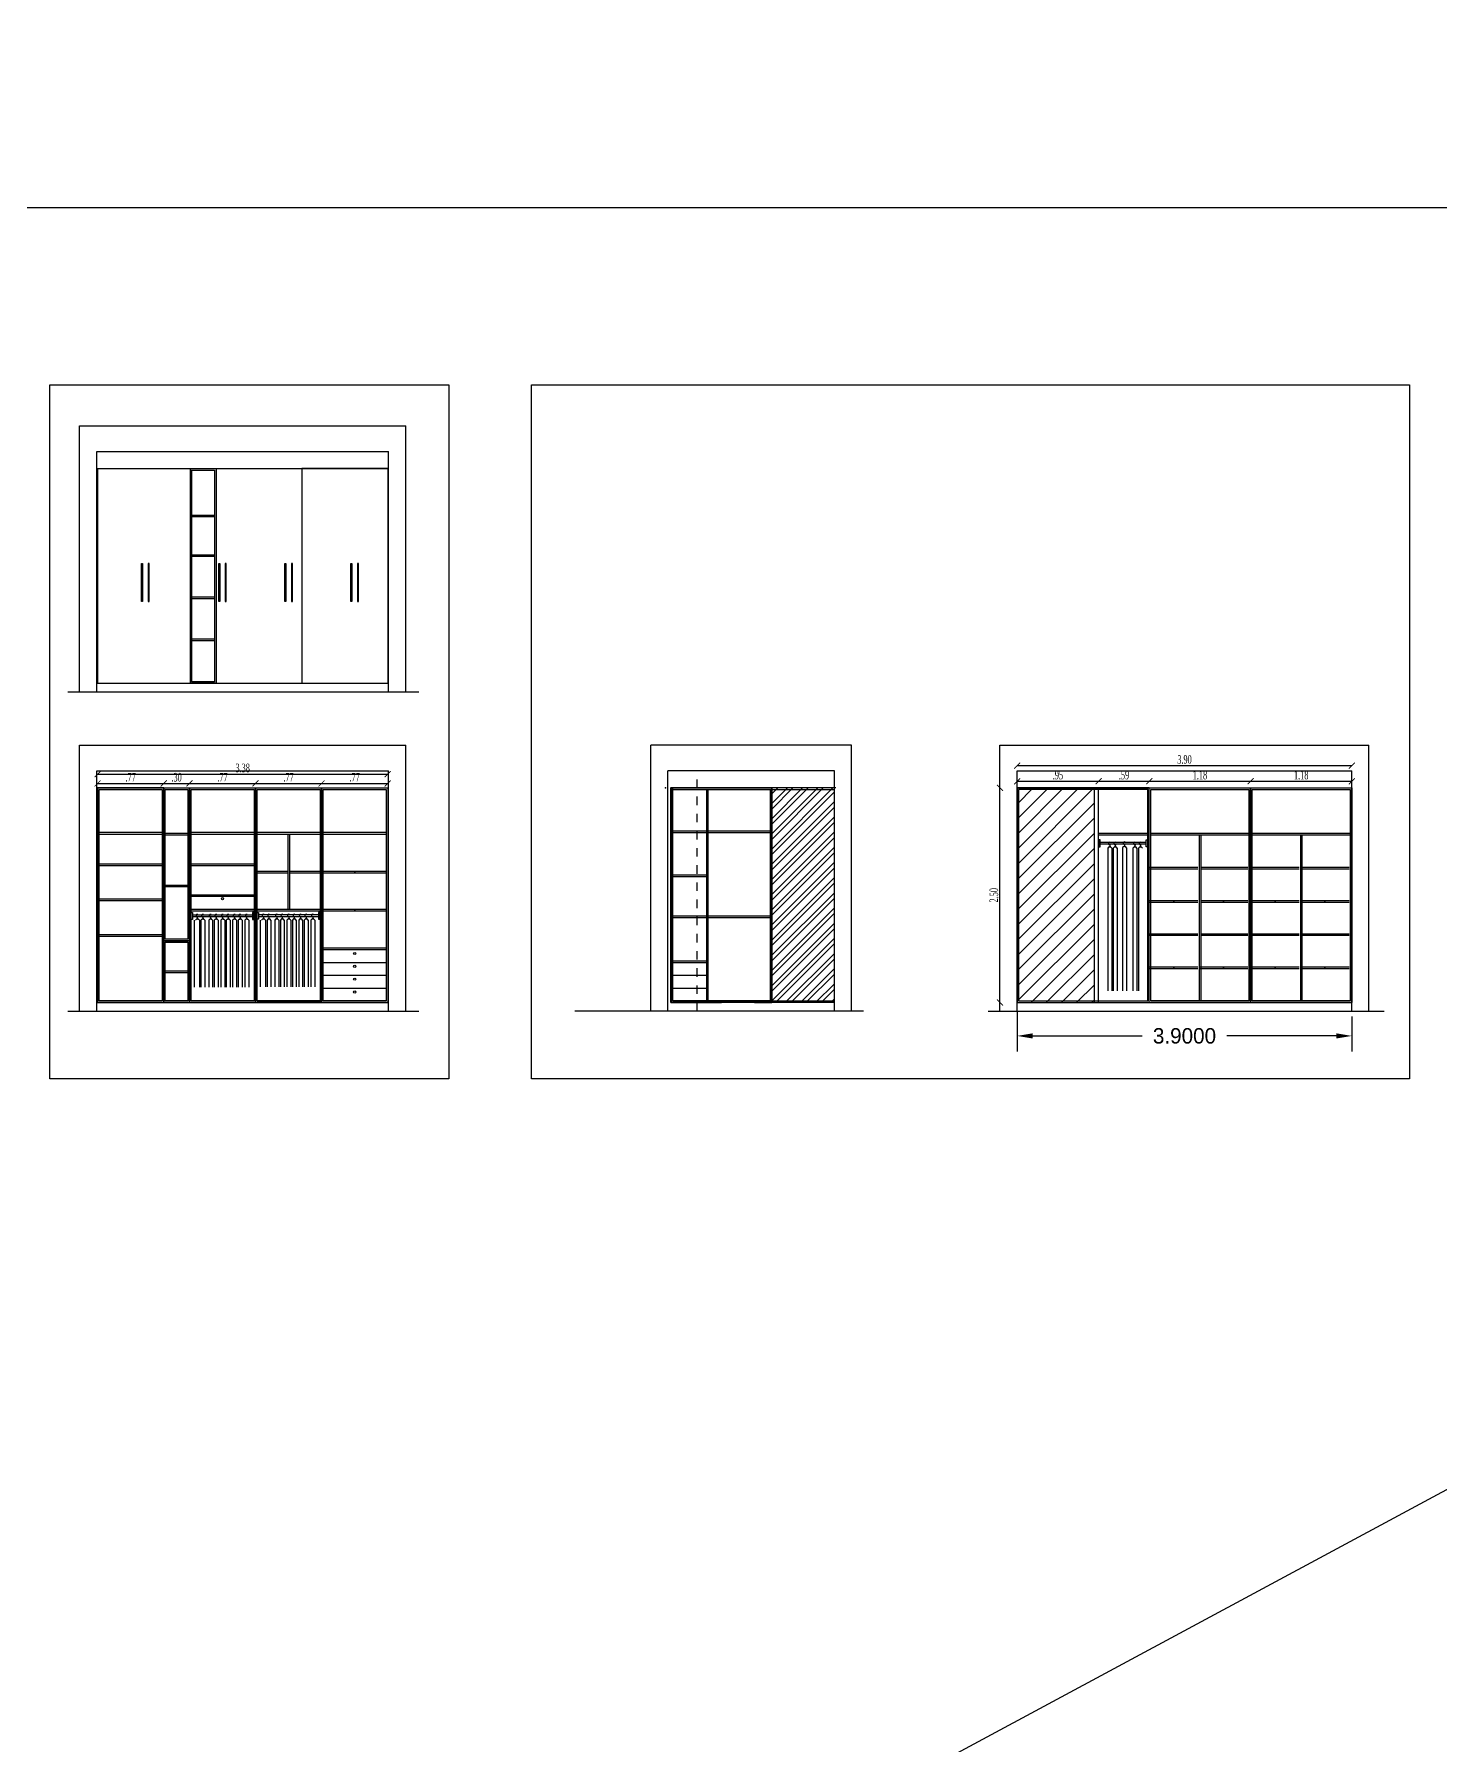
# Model space of a CAD drawing. Header units: inches. Extents: x -90 to 340, y -48 to 179.
# Drawn here: x 143.65 to 160.03, y 14.13 to 34.06 of the extents above; entities that cross this region are included whole.
import ezdxf

# ---------------------------------------------------------------- set-up
doc = ezdxf.new("R2010")
doc.units = ezdxf.units.IN
doc.header["$MEASUREMENT"] = 0
doc.linetypes.add('HIDDEN', pattern=[0.375, 0.25, -0.125])
doc.layers.get('Defpoints').update_dxf_attribs({"lineweight": 15})
doc.layers.add('1', color=7, linetype='Continuous')
doc.styles.add('facade', font='times.ttf', dxfattribs={"width": 0.6})
doc.dimstyles.new('facade', dxfattribs={"dimscale": 0, "dimtxt": 0.08, "dimasz": 0.04, "dimexe": 0.1, "dimexo": 0.15, "dimgap": 0.01, "dimtad": 1, "dimzin": 4, "dimdsep": 46, "dimtxsty": 'facade', "dimblk": 'ARCHTICK', "dimcen": 0, "dimse1": 1, "dimse2": 1, "dimclrd": 140, "dimclre": 253, "dimclrt": 2, "dimazin": 1, "dimtm": 1e-09, "dimtfac": 1, "dimtix": 1, "dimtmove": 1, "dimatfit": 3, "dimldrblk": 'ARCHTICK', "dimfxl": 0.1, "dimtzin": 0, "dimlwd": -1, "dimarcsym": 0})
doc.dimstyles.get("Standard").update_dxf_attribs({"dimtxt": 0.18, "dimasz": 0.18, "dimexe": 0.18, "dimexo": 0.0625, "dimgap": 0.09, "dimtad": 0, "dimtih": 1, "dimtoh": 1, "dimdec": 4, "dimzin": 0, "dimdsep": 46, "dimtxsty": 'Standard', "dimcen": 0.09, "dimadec": 0, "dimazin": 0, "dimtfac": 1, "dimtdec": 4, "dimtofl": 0, "dimtmove": 0, "dimatfit": 3, "dimfxl": 1, "dimtolj": 1, "dimtzin": 0, "dimarcsym": 0})

# ---------------------------------------------------------------- blocks, each defined once
blk = doc.blocks.new('_ArchTick')
at = {"color": 0, "linetype": 'ByBlock', "const_width": 0.15}
blk.add_lwpolyline([(-0.5, -0.5), (0.5, 0.5)], dxfattribs=at)
blk = doc.blocks.new('*D11')
at = {"color": 140}
blk.add_line((154.901, 22.781), (154.901, 25.281), dxfattribs=at)
at = {"layer": 'Defpoints', "color": 0}
for p in [(154.901, 25.281), (155.101, 25.281), (155.101, 22.781)]:
    blk.add_point(p, dxfattribs=at)
at = {"color": 140, "xscale": 0.07, "yscale": 0.07, "zscale": 0.07}
for p, rotation in [((154.901, 25.281), 90), ((154.901, 22.781), 270)]:
    blk.add_blockref('_ArchTick', p, dxfattribs=dict(at, rotation=rotation))
at = {"color": 6, "insert": (154.83, 24.031), "char_height": 0.1, "attachment_point": 5, "rotation": 90, "style": 'facade'}
blk.add_mtext('2.50', dxfattribs=at)
blk = doc.blocks.new('*D7')
at = {"color": 140}
blk.add_line((155.101, 25.359), (156.051, 25.359), dxfattribs=at)
at = {"layer": 'Defpoints', "color": 0}
for p in [(156.051, 25.359), (155.101, 25.281), (156.051, 25.281)]:
    blk.add_point(p, dxfattribs=at)
at = {"color": 140, "xscale": 0.07, "yscale": 0.07, "zscale": 0.07, "rotation": 180}
blk.add_blockref('_ArchTick', (155.101, 25.359), dxfattribs=at)
at = {"color": 140, "xscale": 0.07, "yscale": 0.07, "zscale": 0.07}
blk.add_blockref('_ArchTick', (156.051, 25.359), dxfattribs=at)
at = {"color": 6, "insert": (155.576, 25.43), "char_height": 0.1, "attachment_point": 5, "style": 'facade'}
blk.add_mtext('.95', dxfattribs=at)
blk = doc.blocks.new('*D8')
at = {"color": 140}
blk.add_line((156.051, 25.359), (156.641, 25.359), dxfattribs=at)
at = {"layer": 'Defpoints', "color": 0}
for p in [(156.641, 25.359), (156.051, 25.281), (156.641, 25.281)]:
    blk.add_point(p, dxfattribs=at)
at = {"color": 140, "xscale": 0.07, "yscale": 0.07, "zscale": 0.07, "rotation": 180}
blk.add_blockref('_ArchTick', (156.051, 25.359), dxfattribs=at)
at = {"color": 140, "xscale": 0.07, "yscale": 0.07, "zscale": 0.07}
blk.add_blockref('_ArchTick', (156.641, 25.359), dxfattribs=at)
at = {"color": 6, "insert": (156.346, 25.43), "char_height": 0.1, "attachment_point": 5, "style": 'facade'}
blk.add_mtext('.59', dxfattribs=at)
blk = doc.blocks.new('*D9')
at = {"color": 140}
blk.add_line((156.641, 25.359), (157.821, 25.359), dxfattribs=at)
at = {"layer": 'Defpoints', "color": 0}
for p in [(157.821, 25.359), (156.641, 25.281), (157.821, 25.281)]:
    blk.add_point(p, dxfattribs=at)
at = {"color": 140, "xscale": 0.07, "yscale": 0.07, "zscale": 0.07, "rotation": 180}
blk.add_blockref('_ArchTick', (156.641, 25.359), dxfattribs=at)
at = {"color": 140, "xscale": 0.07, "yscale": 0.07, "zscale": 0.07}
blk.add_blockref('_ArchTick', (157.821, 25.359), dxfattribs=at)
at = {"color": 6, "insert": (157.231, 25.43), "char_height": 0.1, "attachment_point": 5, "style": 'facade'}
blk.add_mtext('1.18', dxfattribs=at)
blk = doc.blocks.new('*D10')
at = {"color": 140}
blk.add_line((157.821, 25.359), (159.001, 25.359), dxfattribs=at)
at = {"layer": 'Defpoints', "color": 0}
for p in [(159.001, 25.359), (157.821, 25.281), (159.001, 25.281)]:
    blk.add_point(p, dxfattribs=at)
at = {"color": 140, "xscale": 0.07, "yscale": 0.07, "zscale": 0.07, "rotation": 180}
blk.add_blockref('_ArchTick', (157.821, 25.359), dxfattribs=at)
at = {"color": 140, "xscale": 0.07, "yscale": 0.07, "zscale": 0.07}
blk.add_blockref('_ArchTick', (159.001, 25.359), dxfattribs=at)
at = {"color": 6, "insert": (158.411, 25.43), "char_height": 0.1, "attachment_point": 5, "style": 'facade'}
blk.add_mtext('1.18', dxfattribs=at)
blk = doc.blocks.new('*D6')
at = {"color": 140}
blk.add_line((155.101, 25.541), (159.001, 25.541), dxfattribs=at)
at = {"layer": 'Defpoints', "color": 0}
for p in [(159.001, 25.541), (155.101, 25.281), (159.001, 25.281)]:
    blk.add_point(p, dxfattribs=at)
at = {"color": 140, "xscale": 0.07, "yscale": 0.07, "zscale": 0.07, "rotation": 180}
blk.add_blockref('_ArchTick', (155.101, 25.541), dxfattribs=at)
at = {"color": 140, "xscale": 0.07, "yscale": 0.07, "zscale": 0.07}
blk.add_blockref('_ArchTick', (159.001, 25.541), dxfattribs=at)
at = {"color": 6, "insert": (157.051, 25.612), "char_height": 0.1, "attachment_point": 5, "style": 'facade'}
blk.add_mtext('3.90', dxfattribs=at)
blk = doc.blocks.new('*D15')
at = {"color": 140}
blk.add_line((144.386, 25.334), (145.156, 25.334), dxfattribs=at)
at = {"layer": 'Defpoints', "color": 0}
for p in [(145.156, 25.334), (144.386, 25.281), (145.156, 25.281)]:
    blk.add_point(p, dxfattribs=at)
at = {"color": 140, "xscale": 0.07, "yscale": 0.07, "zscale": 0.07, "rotation": 180}
blk.add_blockref('_ArchTick', (144.386, 25.334), dxfattribs=at)
at = {"color": 140, "xscale": 0.07, "yscale": 0.07, "zscale": 0.07}
blk.add_blockref('_ArchTick', (145.156, 25.334), dxfattribs=at)
at = {"color": 6, "insert": (144.771, 25.405), "char_height": 0.1, "attachment_point": 5, "style": 'facade'}
blk.add_mtext('.77', dxfattribs=at)
blk = doc.blocks.new('*D16')
at = {"color": 140}
blk.add_line((145.156, 25.334), (145.456, 25.334), dxfattribs=at)
at = {"layer": 'Defpoints', "color": 0}
for p in [(145.456, 25.334), (145.156, 25.281), (145.456, 25.281)]:
    blk.add_point(p, dxfattribs=at)
at = {"color": 140, "xscale": 0.07, "yscale": 0.07, "zscale": 0.07, "rotation": 180}
blk.add_blockref('_ArchTick', (145.156, 25.334), dxfattribs=at)
at = {"color": 140, "xscale": 0.07, "yscale": 0.07, "zscale": 0.07}
blk.add_blockref('_ArchTick', (145.456, 25.334), dxfattribs=at)
at = {"color": 6, "insert": (145.306, 25.405), "char_height": 0.1, "attachment_point": 5, "style": 'facade'}
blk.add_mtext('.30', dxfattribs=at)
blk = doc.blocks.new('*D17')
at = {"color": 140}
blk.add_line((145.456, 25.334), (146.226, 25.334), dxfattribs=at)
at = {"layer": 'Defpoints', "color": 0}
for p in [(146.226, 25.334), (145.456, 25.281), (146.226, 25.281)]:
    blk.add_point(p, dxfattribs=at)
at = {"color": 140, "xscale": 0.07, "yscale": 0.07, "zscale": 0.07, "rotation": 180}
blk.add_blockref('_ArchTick', (145.456, 25.334), dxfattribs=at)
at = {"color": 140, "xscale": 0.07, "yscale": 0.07, "zscale": 0.07}
blk.add_blockref('_ArchTick', (146.226, 25.334), dxfattribs=at)
at = {"color": 6, "insert": (145.841, 25.405), "char_height": 0.1, "attachment_point": 5, "style": 'facade'}
blk.add_mtext('.77', dxfattribs=at)
blk = doc.blocks.new('*D13')
at = {"color": 140}
blk.add_line((146.226, 25.334), (146.996, 25.334), dxfattribs=at)
at = {"layer": 'Defpoints', "color": 0}
for p in [(146.996, 25.334), (146.226, 25.281), (146.996, 25.281)]:
    blk.add_point(p, dxfattribs=at)
at = {"color": 140, "xscale": 0.07, "yscale": 0.07, "zscale": 0.07, "rotation": 180}
blk.add_blockref('_ArchTick', (146.226, 25.334), dxfattribs=at)
at = {"color": 140, "xscale": 0.07, "yscale": 0.07, "zscale": 0.07}
blk.add_blockref('_ArchTick', (146.996, 25.334), dxfattribs=at)
at = {"color": 6, "insert": (146.611, 25.405), "char_height": 0.1, "attachment_point": 5, "style": 'facade'}
blk.add_mtext('.77', dxfattribs=at)
blk = doc.blocks.new('*D14')
at = {"color": 140}
blk.add_line((146.996, 25.334), (147.766, 25.334), dxfattribs=at)
at = {"layer": 'Defpoints', "color": 0}
for p in [(147.766, 25.334), (146.996, 25.281), (147.766, 25.281)]:
    blk.add_point(p, dxfattribs=at)
at = {"color": 140, "xscale": 0.07, "yscale": 0.07, "zscale": 0.07, "rotation": 180}
blk.add_blockref('_ArchTick', (146.996, 25.334), dxfattribs=at)
at = {"color": 140, "xscale": 0.07, "yscale": 0.07, "zscale": 0.07}
blk.add_blockref('_ArchTick', (147.766, 25.334), dxfattribs=at)
at = {"color": 6, "insert": (147.381, 25.405), "char_height": 0.1, "attachment_point": 5, "style": 'facade'}
blk.add_mtext('.77', dxfattribs=at)
blk = doc.blocks.new('*D12')
at = {"color": 140}
blk.add_line((144.386, 25.442), (147.766, 25.442), dxfattribs=at)
at = {"layer": 'Defpoints', "color": 0}
for p in [(147.766, 25.442), (144.386, 25.281), (147.766, 25.281)]:
    blk.add_point(p, dxfattribs=at)
at = {"color": 140, "xscale": 0.07, "yscale": 0.07, "zscale": 0.07, "rotation": 180}
blk.add_blockref('_ArchTick', (144.386, 25.442), dxfattribs=at)
at = {"color": 140, "xscale": 0.07, "yscale": 0.07, "zscale": 0.07}
blk.add_blockref('_ArchTick', (147.766, 25.442), dxfattribs=at)
at = {"color": 6, "insert": (146.076, 25.513), "char_height": 0.1, "attachment_point": 5, "style": 'facade'}
blk.add_mtext('3.38', dxfattribs=at)
blk = doc.blocks.new('*D184')
at = {"color": 0, "lineweight": -2}
for p, q in [((155.101, 22.674), (155.101, 22.212)), ((159.001, 22.618), (159.001, 22.212)), ((155.281, 22.392), (156.556, 22.392)), ((158.821, 22.392), (157.546, 22.392))]:
    blk.add_line(p, q, dxfattribs=at)
at = {"color": 0}
for points in [[(155.281, 22.422), (155.281, 22.362), (155.101, 22.392)], [(158.821, 22.422), (158.821, 22.362), (159.001, 22.392)]]:
    blk.add_solid(points, dxfattribs=at)
at = {"layer": 'Defpoints', "color": 0}
for p in [(155.101, 22.737), (159.001, 22.681), (155.101, 22.392)]:
    blk.add_point(p, dxfattribs=at)
at = {"color": 0, "insert": (157.051, 22.392), "char_height": 0.18, "attachment_point": 5}
blk.add_mtext('\\A1;3.9000', dxfattribs=at)

msp = doc.modelspace()

# ---------------------------------------------------------------- hatches: boundary and pattern name
h = msp.add_hatch()
h.set_pattern_fill('ANSI31', color=256, style=0)
h.set_pattern_definition([(45, (0, 2.78759), (-0.08838835, 0.08838835), [])])
h.paths.add_polyline_path([(152.24196, 22.78094), (152.97196, 22.78094), (152.97196, 25.28094), (152.24196, 25.28094)])
h = msp.add_hatch()
h.set_pattern_fill('ANSI31', color=256, style=0)
h.set_pattern_definition([(45, (3e-14, -8.76664), (-0.08838835, 0.08838835), [])])
h.paths.add_polyline_path([(152.97196, 25.28094), (152.24196, 25.28094), (152.24196, 22.78094), (152.97196, 22.78094)])
h = msp.add_hatch()
h.set_pattern_fill('ANSI31', color=256, style=0)
h.set_pattern_definition([(45, (5.62873, -8.76664), (-0.08838835, 0.08838835), [])])
h.paths.add_polyline_path([(155.10055, 22.78094), (156.00055, 22.78094), (156.00055, 25.28094), (155.10055, 25.28094)])

# ---------------------------------------------------------------- linework, layer by layer
for p, q in [((191.65262, 34.06126), (117.50468, -5.79253)), ((144.37634, 29.00089), (147.77634, 29.00089)), ((144.38634, 29.00089), (144.38634, 26.50089)), ((145.46634, 29.00089), (145.46634, 26.50089)), ((145.76634, 29.00089), (145.76634, 26.50089)), ((145.76634, 29.00089), (145.76634, 26.50089)), ((147.76634, 29.00089), (146.76634, 29.00089)), ((146.76634, 29.00089), (146.76634, 26.50089)), ((147.76634, 29.00089), (147.76634, 26.50089)), ((145.48434, 28.45951), (145.74834, 28.45951)), ((145.48434, 28.44121), (145.74834, 28.44121)), ((145.48434, 27.99804), (145.74834, 27.99804)), ((145.48434, 27.97974), (145.74834, 27.97974)), ((145.48434, 27.50741), (145.74834, 27.50741)), ((145.48434, 27.48911), (145.74834, 27.48911)), ((145.46634, 26.50089), (145.46634, 27.22089)), ((145.48434, 27.01613), (145.74834, 27.01613)), ((145.48434, 26.99783), (145.74834, 26.99783)), ((144.37634, 26.50089), (147.77634, 26.50089)), ((144.37634, 25.28094), (147.77634, 25.28094)), ((145.15634, 25.28094), (144.38634, 25.28094)), ((144.38634, 25.28094), (144.38634, 22.78094)), ((144.38634, 25.28094), (144.38634, 24.78094)), ((152.05996, 25.28094), (151.06529, 25.28094)), ((151.27996, 25.28094), (151.06529, 25.28094)), ((152.97196, 25.28094), (151.06529, 25.28094)), ((151.06529, 25.28094), (151.06529, 22.78094)), ((152.04196, 25.28094), (151.06862, 25.28094)), ((152.97196, 25.28094), (151.06862, 25.28094)), ((151.06862, 25.28094), (152.24196, 25.28094)), ((151.06862, 25.28094), (151.06862, 22.78094)), ((151.08329, 25.28094), (152.04196, 25.28094)), ((151.08329, 25.28094), (151.08329, 22.79894)), ((151.08329, 25.26294), (152.97196, 25.26294)), ((151.08329, 25.26294), (152.22396, 25.26294)), ((151.08329, 22.79894), (151.08329, 25.26294)), ((151.48329, 22.79894), (151.48329, 25.26294)), ((151.50129, 22.79894), (151.50129, 25.26294)), ((152.22396, 25.26294), (152.22396, 22.79894)), ((152.24196, 22.78094), (152.24196, 25.28094)), ((152.24196, 22.78094), (152.24196, 25.28094)), ((155.10055, 25.28094), (159.00055, 25.28094)), ((156.00055, 22.78094), (156.00055, 25.28094)), ((156.05055, 22.78094), (156.05055, 25.28094)), ((156.64055, 22.78094), (156.64055, 25.28094)), ((157.82055, 22.78094), (157.82055, 25.28094)), ((159.00055, 22.78094), (159.00055, 25.28094)), ((144.40434, 24.76427), (145.13834, 24.76427)), ((144.40434, 24.74427), (145.13834, 24.74427)), ((145.17434, 24.75372), (145.43834, 24.75372)), ((145.17434, 24.73572), (145.43834, 24.73572)), ((145.47434, 24.76427), (146.20834, 24.76427)), ((145.47434, 24.74427), (146.20834, 24.74427)), ((146.24434, 24.76427), (146.97834, 24.76427)), ((146.24434, 24.74427), (146.97834, 24.74427)), ((146.60234, 24.74427), (146.60234, 23.87056)), ((146.62034, 24.74427), (146.62034, 23.87056)), ((147.01434, 24.76427), (147.74834, 24.76427)), ((147.01434, 24.74427), (147.74834, 24.74427)), ((151.08329, 24.78094), (151.48329, 24.78094)), ((151.08329, 24.76294), (151.48329, 24.76294)), ((151.50129, 24.78094), (152.24196, 24.78094)), ((151.50129, 24.76294), (152.24196, 24.76294)), ((156.05055, 24.75427), (156.62255, 24.75427)), ((156.05055, 24.73427), (156.62255, 24.73427)), ((156.65855, 24.75427), (157.80255, 24.75427)), ((156.65855, 24.73427), (157.80255, 24.73427)), ((157.22155, 24.73427), (157.22155, 22.79894)), ((157.22155, 24.73427), (157.22155, 22.79894)), ((157.23955, 24.73427), (157.23955, 22.79894)), ((157.23955, 24.73427), (157.23955, 22.79894)), ((157.83855, 24.75427), (158.98255, 24.75427)), ((157.83855, 24.73427), (158.98255, 24.73427)), ((158.40155, 24.73427), (158.40155, 22.79894)), ((158.41955, 24.73427), (158.41955, 22.79894)), ((156.05175, 24.64444), (156.05055, 24.64444)), ((156.05175, 24.62444), (156.05055, 24.62444)), ((156.60179, 24.64444), (156.06952, 24.64444)), ((156.60179, 24.62444), (156.06952, 24.62444)), ((156.1565, 24.58113), (156.1565, 22.91731)), ((156.17899, 24.60342), (156.16972, 24.59071)), ((156.17899, 24.61497), (156.17899, 24.60342)), ((156.17899, 24.60342), (156.18936, 24.59062)), ((156.20253, 24.58032), (156.20253, 22.91731)), ((156.22154, 24.58113), (156.22154, 22.91731)), ((156.24404, 24.60342), (156.23477, 24.59071)), ((156.24404, 24.61497), (156.24404, 24.60342)), ((156.24404, 24.60342), (156.25441, 24.59062)), ((156.26758, 24.58032), (156.26758, 22.91731)), ((156.33025, 24.58594), (156.33025, 22.91731)), ((156.35274, 24.60823), (156.34348, 24.59552)), ((156.35274, 24.61978), (156.35274, 24.60823)), ((156.35274, 24.60823), (156.36311, 24.59543)), ((156.37628, 24.58513), (156.37628, 22.91731)), ((156.45037, 24.58113), (156.45037, 22.91731)), ((156.47286, 24.60342), (156.46359, 24.59071)), ((156.47286, 24.61497), (156.47286, 24.60342)), ((156.47286, 24.60342), (156.48323, 24.59062)), ((156.4964, 24.58032), (156.4964, 22.91731)), ((156.51541, 24.58113), (156.51541, 22.91731)), ((156.53791, 24.60342), (156.52864, 24.59071)), ((156.53791, 24.61497), (156.53791, 24.60342)), ((156.53791, 24.60342), (156.54827, 24.59062)), ((144.40434, 24.39761), (145.13834, 24.39761)), ((144.40434, 24.37761), (145.13834, 24.37761)), ((145.47434, 24.39761), (146.20834, 24.39761)), ((145.47434, 24.37761), (146.20834, 24.37761)), ((146.24434, 24.3125), (146.60234, 24.3125)), ((146.62034, 24.3125), (146.97834, 24.3125)), ((147.01434, 24.3125), (147.74834, 24.3125)), ((156.64458, 24.35621), (157.20758, 24.35621)), ((156.64458, 24.33821), (157.20758, 24.33821)), ((157.23955, 24.35621), (157.78858, 24.35621)), ((157.23955, 24.33821), (157.78858, 24.33821)), ((157.82458, 24.35621), (158.38758, 24.35621)), ((157.82458, 24.33821), (158.38758, 24.33821)), ((158.41955, 24.35621), (158.96858, 24.35621)), ((158.41955, 24.33821), (158.96858, 24.33821)), ((145.17434, 24.14958), (145.43834, 24.14958)), ((145.17434, 24.13158), (145.43834, 24.13158)), ((146.24434, 24.2925), (146.60234, 24.2925)), ((146.62034, 24.2925), (146.97834, 24.2925)), ((147.01434, 24.2925), (147.74834, 24.2925)), ((151.08329, 24.26919), (151.48329, 24.26919)), ((151.08329, 24.25119), (151.48329, 24.25119)), ((144.40434, 23.99094), (145.13834, 23.99094)), ((144.40434, 23.97094), (145.13834, 23.97094)), ((145.47434, 24.0363), (146.20834, 24.0363)), ((145.47434, 24.0183), (146.20834, 24.0183)), ((156.64458, 23.96914), (157.20758, 23.96914)), ((156.64458, 23.95114), (157.20758, 23.95114)), ((157.23955, 23.96914), (157.78858, 23.96914)), ((157.23955, 23.95114), (157.78858, 23.95114)), ((157.82458, 23.96914), (158.38758, 23.96914)), ((157.82458, 23.95114), (158.38758, 23.95114)), ((158.41955, 23.96914), (158.96858, 23.96914)), ((158.41955, 23.95114), (158.96858, 23.95114)), ((145.47434, 23.8683), (146.20834, 23.8683)), ((145.47434, 23.8683), (146.20834, 23.8683)), ((145.47434, 23.8483), (146.20834, 23.8483)), ((146.19057, 23.79853), (145.4921, 23.79853)), ((146.19057, 23.77853), (145.4921, 23.77853)), ((145.51072, 23.74004), (145.51072, 22.96115)), ((145.5476, 23.76233), (145.53833, 23.74962)), ((145.5476, 23.77388), (145.5476, 23.76233)), ((145.5476, 23.76233), (145.55797, 23.74953)), ((145.57113, 23.73923), (145.57113, 22.96115)), ((145.59015, 23.74004), (145.59015, 22.96115)), ((145.61265, 23.76233), (145.60338, 23.74962)), ((145.61265, 23.77388), (145.61265, 23.76233)), ((145.61265, 23.76233), (145.62301, 23.74953)), ((145.63618, 23.73923), (145.63618, 22.96115)), ((145.67999, 23.74004), (145.67999, 22.96115)), ((145.70248, 23.76233), (145.69321, 23.74962)), ((145.70248, 23.77388), (145.70248, 23.76233)), ((145.70248, 23.76233), (145.71285, 23.74953)), ((145.72602, 23.73923), (145.72602, 22.96115)), ((145.74504, 23.74004), (145.74504, 22.96115)), ((145.76753, 23.76233), (145.75826, 23.74962)), ((145.76753, 23.77388), (145.76753, 23.76233)), ((145.76753, 23.76233), (145.7779, 23.74953)), ((145.79107, 23.73923), (145.79107, 22.96115)), ((145.82026, 23.74004), (145.82026, 22.96115)), ((145.84276, 23.76233), (145.83349, 23.74962)), ((145.84276, 23.77388), (145.84276, 23.76233)), ((145.84276, 23.76233), (145.85312, 23.74953)), ((145.86629, 23.73923), (145.86629, 22.96115)), ((145.88531, 23.74004), (145.88531, 22.96115)), ((145.9078, 23.76233), (145.89853, 23.74962)), ((145.9078, 23.77388), (145.9078, 23.76233)), ((145.9078, 23.76233), (145.91817, 23.74953)), ((145.93134, 23.73923), (145.93134, 22.96115)), ((145.9589, 23.74004), (145.9589, 22.96115)), ((145.98139, 23.76233), (145.97212, 23.74962)), ((145.98139, 23.77388), (145.98139, 23.76233)), ((145.98139, 23.76233), (145.99176, 23.74953)), ((146.00493, 23.73923), (146.00493, 22.96115)), ((146.02394, 23.74004), (146.02394, 22.96115)), ((146.04644, 23.76233), (146.03717, 23.74962)), ((146.04644, 23.77388), (146.04644, 23.76233)), ((146.04644, 23.76233), (146.05681, 23.74953)), ((146.06997, 23.73923), (146.06997, 22.96115)), ((146.09992, 23.74004), (146.09992, 22.96115)), ((146.12241, 23.76233), (146.11315, 23.74962)), ((146.12241, 23.77388), (146.12241, 23.76233)), ((146.12241, 23.76233), (146.13278, 23.74953)), ((146.14595, 23.73923), (146.14595, 22.96115)), ((146.24434, 23.87056), (146.96395, 23.87056)), ((146.24434, 23.87056), (146.97834, 23.87056)), ((146.24434, 23.85056), (146.96395, 23.85056)), ((146.24434, 23.85056), (146.97834, 23.85056)), ((146.96057, 23.80079), (146.2621, 23.80079)), ((146.96057, 23.78079), (146.2621, 23.78079)), ((146.28072, 23.7423), (146.28072, 22.9634)), ((146.3176, 23.76458), (146.30833, 23.75187)), ((146.3176, 23.77613), (146.3176, 23.76458)), ((146.3176, 23.76458), (146.32797, 23.75178)), ((146.34113, 23.74148), (146.34113, 22.9634)), ((146.36015, 23.7423), (146.36015, 22.9634)), ((146.38265, 23.76458), (146.37338, 23.75187)), ((146.38265, 23.77613), (146.38265, 23.76458)), ((146.38265, 23.76458), (146.39301, 23.75178)), ((146.40618, 23.74148), (146.40618, 22.9634)), ((146.44999, 23.7423), (146.44999, 22.9634)), ((146.47248, 23.76458), (146.46321, 23.75187)), ((146.47248, 23.77613), (146.47248, 23.76458)), ((146.47248, 23.76458), (146.48285, 23.75178)), ((146.49602, 23.74148), (146.49602, 22.9634)), ((146.51504, 23.7423), (146.51504, 22.9634)), ((146.53753, 23.76458), (146.52826, 23.75187)), ((146.53753, 23.77613), (146.53753, 23.76458)), ((146.53753, 23.76458), (146.5479, 23.75178)), ((146.56107, 23.74148), (146.56107, 22.9634)), ((146.59026, 23.7423), (146.59026, 22.9634)), ((146.61276, 23.76458), (146.60349, 23.75187)), ((146.61276, 23.77613), (146.61276, 23.76458)), ((146.61276, 23.76458), (146.62312, 23.75178)), ((146.63629, 23.74148), (146.63629, 22.9634)), ((146.65531, 23.7423), (146.65531, 22.9634)), ((146.6778, 23.76458), (146.66853, 23.75187)), ((146.6778, 23.77613), (146.6778, 23.76458)), ((146.6778, 23.76458), (146.68817, 23.75178)), ((146.70134, 23.74148), (146.70134, 22.9634)), ((146.7289, 23.7423), (146.7289, 22.9634)), ((146.75139, 23.76458), (146.74212, 23.75187)), ((146.75139, 23.77613), (146.75139, 23.76458)), ((146.75139, 23.76458), (146.76176, 23.75178)), ((146.77493, 23.74148), (146.77493, 22.9634)), ((146.79394, 23.7423), (146.79394, 22.9634)), ((146.81644, 23.76458), (146.80717, 23.75187)), ((146.81644, 23.77613), (146.81644, 23.76458)), ((146.81644, 23.76458), (146.82681, 23.75178)), ((146.83997, 23.74148), (146.83997, 22.9634)), ((146.86992, 23.7423), (146.86992, 22.9634)), ((146.89241, 23.76458), (146.88315, 23.75187)), ((146.89241, 23.77613), (146.89241, 23.76458)), ((146.89241, 23.76458), (146.90278, 23.75178)), ((146.91595, 23.74148), (146.91595, 22.9634)), ((147.01434, 23.87056), (147.74834, 23.87056)), ((147.01434, 23.85056), (147.74834, 23.85056)), ((151.08329, 23.78994), (151.48329, 23.78994)), ((151.08329, 23.77194), (151.48329, 23.77194)), ((151.50129, 23.78994), (152.24196, 23.78994)), ((151.50129, 23.77194), (152.24196, 23.77194)), ((144.40434, 23.57427), (145.13834, 23.57427)), ((144.40434, 23.55427), (145.13834, 23.55427)), ((156.64458, 23.58207), (157.20758, 23.58207)), ((156.64458, 23.56407), (157.20758, 23.56407)), ((157.23955, 23.58207), (157.78858, 23.58207)), ((157.23955, 23.56407), (157.78858, 23.56407)), ((157.82458, 23.58207), (158.38758, 23.58207)), ((157.82458, 23.56407), (158.38758, 23.56407)), ((158.41955, 23.58207), (158.96858, 23.58207)), ((158.41955, 23.56407), (158.96858, 23.56407)), ((145.15634, 23.50094), (145.45634, 23.50094)), ((147.01434, 23.41894), (147.74834, 23.41894)), ((147.01434, 23.39894), (147.74834, 23.39894)), ((145.17434, 23.14994), (145.43834, 23.14994)), ((145.17434, 23.13194), (145.43834, 23.13194)), ((147.01434, 23.24894), (147.74834, 23.24894)), ((151.08329, 23.26694), (151.48329, 23.26694)), ((151.08329, 23.24894), (151.48329, 23.24894)), ((156.64458, 23.19501), (157.20758, 23.19501)), ((156.64458, 23.17701), (157.20758, 23.17701)), ((157.22558, 23.19501), (157.78858, 23.19501)), ((157.22558, 23.17701), (157.78858, 23.17701)), ((157.82458, 23.19501), (158.38758, 23.19501)), ((157.82458, 23.17701), (158.38758, 23.17701)), ((158.40558, 23.19501), (158.96858, 23.19501)), ((158.40558, 23.17701), (158.96858, 23.17701)), ((147.01434, 23.09894), (147.74834, 23.09894)), ((147.01434, 22.94894), (147.74834, 22.94894)), ((151.08329, 23.09894), (151.48329, 23.09894)), ((151.08329, 22.94894), (151.48329, 22.94894)), ((144.37634, 22.78094), (147.77634, 22.78094)), ((146.24434, 22.79894), (146.99634, 22.79894)), ((151.06529, 22.79894), (151.06529, 22.79894)), ((152.97196, 22.78094), (151.06529, 22.78094)), ((151.06529, 22.78094), (151.26196, 22.78094)), ((152.97196, 22.78094), (151.06862, 22.78094)), ((151.06862, 22.78094), (151.65529, 22.78094)), ((151.08329, 22.79894), (152.97196, 22.79894)), ((151.65529, 22.79894), (151.08329, 22.79894)), ((152.22396, 22.79894), (151.08329, 22.79894)), ((151.08329, 22.79894), (151.48329, 22.79894)), ((152.97196, 22.78094), (152.04196, 22.78094)), ((152.04196, 22.78094), (152.24196, 22.78094)), ((152.97196, 22.78094), (152.04196, 22.78094)), ((155.10055, 22.78094), (159.00055, 22.78094))]:
    msp.add_line(p, q)
at = {"color": 1}
for p, q in [((144.17634, 29.50089), (147.97634, 29.50089)), ((144.17634, 26.40089), (144.17634, 29.50089)), ((147.97634, 26.40089), (147.97634, 29.50089)), ((144.37634, 29.20089), (147.77634, 29.20089)), ((144.37634, 26.40089), (144.37634, 29.20089)), ((147.77634, 26.50089), (147.77634, 29.20089)), ((147.77634, 26.40089), (147.77634, 29.20089)), ((144.03934, 26.40089), (148.12867, 26.40089)), ((144.17634, 25.78094), (147.97634, 25.78094)), ((144.17634, 22.68094), (144.17634, 25.78094)), ((147.97634, 22.68094), (147.97634, 25.78094)), ((153.17196, 25.78094), (150.83196, 25.78094)), ((150.83196, 22.68094), (150.83196, 25.78094)), ((153.17196, 22.68094), (153.17196, 25.78094)), ((154.90055, 25.78094), (159.20055, 25.78094)), ((154.90055, 22.68094), (154.90055, 25.78094)), ((159.20055, 22.68094), (159.20055, 25.78094)), ((144.37634, 25.48094), (147.77634, 25.48094)), ((144.37634, 22.68094), (144.37634, 25.48094)), ((147.77634, 22.78094), (147.77634, 25.48094)), ((147.77634, 22.68094), (147.77634, 25.48094)), ((152.97196, 25.48094), (151.03196, 25.48094)), ((151.03196, 22.68094), (151.03196, 25.48094)), ((151.03196, 22.68094), (151.03196, 25.48094)), ((152.97196, 25.48094), (151.03196, 25.48094)), ((151.03196, 22.68094), (151.03196, 25.48094)), ((151.03196, 22.68094), (151.03196, 25.48094)), ((152.97196, 22.68094), (152.97196, 25.48094)), ((152.97196, 22.68094), (152.97196, 25.48094)), ((155.10055, 25.48094), (159.00055, 25.48094)), ((155.10055, 22.68094), (155.10055, 25.48094)), ((159.00055, 22.68094), (159.00055, 25.48094)), ((152.98996, 25.28094), (151.06529, 25.28094)), ((144.03934, 22.68094), (148.12867, 22.68094)), ((153.30896, 22.68094), (149.94809, 22.68094)), ((154.76355, 22.68094), (159.37669, 22.68094))]:
    msp.add_line(p, q, dxfattribs=at)
for points in [[(123.39293, 32.04066), (190.1155, 32.04066), (190.1155, -3.42943), (123.39293, -3.42943)], [(143.82941, 29.97678), (148.47955, 29.97678), (148.47955, 21.89334), (143.82941, 21.89334)], [(149.44336, 29.97678), (159.67262, 29.97678), (159.67262, 21.89334), (149.44336, 21.89334)], [(145.46634, 29.00089), (145.76634, 29.00089), (145.76634, 26.50089), (145.46634, 26.50089)], [(145.48434, 28.98289), (145.74834, 28.98289), (145.74834, 26.51889), (145.48434, 26.51889)], [(144.89765, 27.89717), (144.90958, 27.89717), (144.90958, 27.45391), (144.89765, 27.45391)], [(144.98521, 27.89717), (144.97329, 27.89717), (144.97329, 27.45391), (144.98521, 27.45391)], [(145.79756, 27.89717), (145.80948, 27.89717), (145.80948, 27.45391), (145.79756, 27.45391)], [(145.88512, 27.89717), (145.87319, 27.89717), (145.87319, 27.45391), (145.88512, 27.45391)], [(146.56756, 27.89717), (146.57948, 27.89717), (146.57948, 27.45391), (146.56756, 27.45391)], [(146.65512, 27.89717), (146.64319, 27.89717), (146.64319, 27.45391), (146.65512, 27.45391)], [(147.33756, 27.89717), (147.34948, 27.89717), (147.34948, 27.45391), (147.33756, 27.45391)], [(147.42512, 27.89717), (147.41319, 27.89717), (147.41319, 27.45391), (147.42512, 27.45391)], [(144.38634, 25.28094), (145.15634, 25.28094), (145.15634, 22.78094), (144.38634, 22.78094)], [(144.40434, 25.26294), (145.13834, 25.26294), (145.13834, 22.79894), (144.40434, 22.79894)], [(145.15634, 25.28094), (145.45634, 25.28094), (145.45634, 23.50094), (145.15634, 23.50094)], [(145.17434, 25.26294), (145.43834, 25.26294), (145.43834, 23.51894), (145.17434, 23.51894)], [(145.45634, 25.28094), (146.22634, 25.28094), (146.22634, 22.78094), (145.45634, 22.78094)], [(145.47434, 25.26294), (146.20834, 25.26294), (146.20834, 22.79894), (145.47434, 22.79894)], [(146.22634, 25.28094), (146.99634, 25.28094), (146.99634, 22.78094), (146.22634, 22.78094)], [(146.24434, 25.26294), (146.97834, 25.26294), (146.97834, 22.79894), (146.24434, 22.79894)], [(146.99634, 25.28094), (147.76634, 25.28094), (147.76634, 22.78094), (146.99634, 22.78094)], [(147.01434, 25.26294), (147.74834, 25.26294), (147.74834, 22.79894), (147.01434, 22.79894)], [(151.06529, 25.28094), (152.24196, 25.28094), (152.24196, 22.78094), (151.06529, 22.78094)], [(156.64055, 25.28094), (155.10055, 25.28094), (155.10055, 22.78094), (156.64055, 22.78094)], [(156.62255, 25.26294), (155.11855, 25.26294), (155.11855, 22.79894), (156.62255, 22.79894)], [(156.64055, 25.28094), (157.82055, 25.28094), (157.82055, 22.78094), (156.64055, 22.78094)], [(156.65855, 25.26294), (157.80255, 25.26294), (157.80255, 22.79894), (156.65855, 22.79894)], [(157.82055, 25.28094), (159.00055, 25.28094), (159.00055, 22.78094), (157.82055, 22.78094)], [(157.83855, 25.26294), (158.98255, 25.26294), (158.98255, 22.79894), (157.83855, 22.79894)], [(145.47434, 23.82893), (145.4921, 23.82893), (145.4921, 23.74814), (145.47434, 23.74814)], [(146.20834, 23.82893), (146.19057, 23.82893), (146.19057, 23.74814), (146.20834, 23.74814)], [(146.24434, 23.83119), (146.2621, 23.83119), (146.2621, 23.75039), (146.24434, 23.75039)], [(146.97834, 23.83119), (146.96057, 23.83119), (146.96057, 23.75039), (146.97834, 23.75039)], [(145.15634, 23.50094), (145.45634, 23.50094), (145.45634, 22.78094), (145.15634, 22.78094)], [(145.17434, 23.48294), (145.43834, 23.48294), (145.43834, 22.79894), (145.17434, 22.79894)]]:
    msp.add_lwpolyline(points, close=True)
for points in [[(156.06952, 24.67484), (156.05175, 24.67484), (156.05175, 24.59404), (156.06952, 24.59404), (156.06952, 24.67484)], [(156.60358, 24.67484), (156.62135, 24.67484), (156.62135, 24.59404), (156.60358, 24.59404), (156.60358, 24.67484)]]:
    msp.add_lwpolyline(points)
for centre, radius in [((156.17899, 24.61755), 0.00258), ((156.24404, 24.61755), 0.00258), ((156.35274, 24.62236), 0.00258), ((156.47286, 24.61755), 0.00258), ((156.53791, 24.61755), 0.00258), ((145.84134, 23.99016), 0.01277), ((145.5476, 23.77646), 0.00258), ((145.61265, 23.77646), 0.00258), ((145.70248, 23.77646), 0.00258), ((145.76753, 23.77646), 0.00258), ((145.84276, 23.77646), 0.00258), ((145.9078, 23.77646), 0.00258), ((145.98139, 23.77646), 0.00258), ((146.04644, 23.77646), 0.00258), ((146.12241, 23.77646), 0.00258), ((146.3176, 23.77871), 0.00258), ((146.38265, 23.77871), 0.00258), ((146.47248, 23.77871), 0.00258), ((146.53753, 23.77871), 0.00258), ((146.61276, 23.77871), 0.00258), ((146.6778, 23.77871), 0.00258), ((146.75139, 23.77871), 0.00258), ((146.81644, 23.77871), 0.00258), ((146.89241, 23.77871), 0.00258), ((147.38134, 23.35279), 0.01277), ((147.38134, 23.20279), 0.01277), ((147.38134, 23.05279), 0.01277), ((147.38134, 22.90279), 0.01277)]:
    msp.add_circle(centre, radius)
for centre, radius, start, end in [((156.17922, 24.56432), 0.02827, 34.472823, 143.506798), ((156.1778, 24.63453), 0.01445, 52.757138, 275.175809), ((156.24427, 24.56432), 0.02827, 34.472823, 143.506798), ((156.24284, 24.63453), 0.01445, 52.757138, 275.175809), ((156.35298, 24.56913), 0.02827, 34.472823, 143.506798), ((156.35298, 24.56913), 0.02827, 34.472823, 143.506798), ((156.35155, 24.63934), 0.01445, 52.757138, 275.175809), ((156.47309, 24.56432), 0.02827, 34.472823, 143.506798), ((156.47166, 24.63453), 0.01445, 52.757138, 275.175809), ((156.53814, 24.56432), 0.02827, 34.472823, 143.506798), ((156.53671, 24.63453), 0.01445, 52.757138, 275.175809), ((145.54783, 23.72323), 0.02827, 34.472823, 143.506798), ((145.5464, 23.79343), 0.01445, 52.757138, 275.175809), ((145.61288, 23.72323), 0.02827, 34.472823, 143.506798), ((145.61145, 23.79343), 0.01445, 52.757138, 275.175809), ((145.70271, 23.72323), 0.02827, 34.472823, 143.506798), ((145.70129, 23.79343), 0.01445, 52.757138, 275.175809), ((145.76776, 23.72323), 0.02827, 34.472823, 143.506798), ((145.76633, 23.79343), 0.01445, 52.757138, 275.175809), ((145.84299, 23.72323), 0.02827, 34.472823, 143.506798), ((145.84156, 23.79343), 0.01445, 52.757138, 275.175809), ((145.90803, 23.72323), 0.02827, 34.472823, 143.506798), ((145.90661, 23.79343), 0.01445, 52.757138, 275.175809), ((145.98162, 23.72323), 0.02827, 34.472823, 143.506798), ((145.98019, 23.79343), 0.01445, 52.757138, 275.175809), ((146.04667, 23.72323), 0.02827, 34.472823, 143.506798), ((146.04524, 23.79343), 0.01445, 52.757138, 275.175809), ((146.12265, 23.72323), 0.02827, 34.472823, 143.506798), ((146.12122, 23.79343), 0.01445, 52.757138, 275.175809), ((146.31783, 23.72548), 0.02827, 34.472823, 143.506798), ((146.3164, 23.79569), 0.01445, 52.757138, 275.175809), ((146.38288, 23.72548), 0.02827, 34.472823, 143.506798), ((146.38145, 23.79569), 0.01445, 52.757138, 275.175809), ((146.47271, 23.72548), 0.02827, 34.472823, 143.506798), ((146.47129, 23.79569), 0.01445, 52.757138, 275.175809), ((146.53776, 23.72548), 0.02827, 34.472823, 143.506798), ((146.53633, 23.79569), 0.01445, 52.757138, 275.175809), ((146.61299, 23.72548), 0.02827, 34.472823, 143.506798), ((146.61156, 23.79569), 0.01445, 52.757138, 275.175809), ((146.67803, 23.72548), 0.02827, 34.472823, 143.506798), ((146.67661, 23.79569), 0.01445, 52.757138, 275.175809), ((146.75162, 23.72548), 0.02827, 34.472823, 143.506798), ((146.75019, 23.79569), 0.01445, 52.757138, 275.175809), ((146.81667, 23.72548), 0.02827, 34.472823, 143.506798), ((146.81524, 23.79569), 0.01445, 52.757138, 275.175809), ((146.89265, 23.72548), 0.02827, 34.472823, 143.506798), ((146.89122, 23.79569), 0.01445, 52.757138, 275.175809)]:
    msp.add_arc(centre, radius, start, end)
for p in [(151.00196, 25.28094), (151.06862, 25.28094), (151.52196, 25.28094), (151.65529, 25.28094), (147.38134, 24.3025), (156.92608, 23.96014), (157.50708, 23.96014), (158.10608, 23.96014), (158.68708, 23.96014), (147.38134, 23.86072), (156.92608, 23.57307), (157.50708, 23.57307), (158.10608, 23.57307), (158.68708, 23.57307), (156.92608, 23.18601), (157.50708, 23.18601), (158.10608, 23.18601), (158.68708, 23.18601)]:
    msp.add_point(p)
at = {"layer": '1', "color": 2, "linetype": 'HIDDEN', "ltscale": 0.4}
msp.add_line((151.37196, 22.68094), (151.37196, 25.48094), dxfattribs=at)
msp.add_line((151.37196, 22.68094), (151.37196, 25.48094), dxfattribs=at)

# ---------------------------------------------------------------- dimensions: what is measured, and where the dimension line sits
at = {"color": 1}
for base, p1, p2, picture, middle in [((147.76634, 25.44198), (144.38634, 25.28094), (147.76634, 25.28094), '*D12', (146.07634, 25.51299)), ((159.00055, 25.54065), (155.10055, 25.28094), (159.00055, 25.28094), '*D6', (157.05055, 25.61166)), ((145.15634, 25.33409), (144.38634, 25.28094), (145.15634, 25.28094), '*D15', (144.77134, 25.4051)), ((145.45634, 25.33409), (145.15634, 25.28094), (145.45634, 25.28094), '*D16', (145.30634, 25.4051)), ((146.22634, 25.33409), (145.45634, 25.28094), (146.22634, 25.28094), '*D17', (145.84134, 25.4051)), ((146.99634, 25.33409), (146.22634, 25.28094), (146.99634, 25.28094), '*D13', (146.61134, 25.4051)), ((147.76634, 25.33409), (146.99634, 25.28094), (147.76634, 25.28094), '*D14', (147.38134, 25.4051)), ((156.05055, 25.35869), (155.10055, 25.28094), (156.05055, 25.28094), '*D7', (155.57555, 25.4297)), ((156.64055, 25.35869), (156.05055, 25.28094), (156.64055, 25.28094), '*D8', (156.34555, 25.4297)), ((157.82055, 25.35869), (156.64055, 25.28094), (157.82055, 25.28094), '*D9', (157.23055, 25.4297)), ((159.00055, 25.35869), (157.82055, 25.28094), (159.00055, 25.28094), '*D10', (158.41055, 25.4297))]:
    dim = msp.add_linear_dim(base=base, p1=p1, p2=p2, dimstyle='facade', override={"dimscale": 1, "dimtxt": 0.1, "dimasz": 0.07, "dimgap": 0.02, "dimclrt": 6}, dxfattribs=at)
    dim.commit()
    dim.dimension.update_dxf_attribs({"geometry": picture, "text_midpoint": middle})
dim = msp.add_linear_dim(base=(154.90055, 25.28094), p1=(155.10055, 22.78094), p2=(155.10055, 25.28094), angle=90, dimstyle='facade', override={"dimscale": 1, "dimtxt": 0.1, "dimasz": 0.07, "dimgap": 0.02, "dimclrt": 6}, dxfattribs=at)
dim.commit()
dim.dimension.update_dxf_attribs({"geometry": '*D11', "text_midpoint": (154.82954, 24.03094)})
dim = msp.add_linear_dim(base=(155.10055, 22.39224), p1=(159.00055, 22.68094), p2=(155.10055, 22.73672), dimstyle='Standard')
dim.commit()
dim.dimension.update_dxf_attribs({"geometry": '*D184', "text_midpoint": (157.05055, 22.39224)})

doc.saveas('drawing.dxf')
